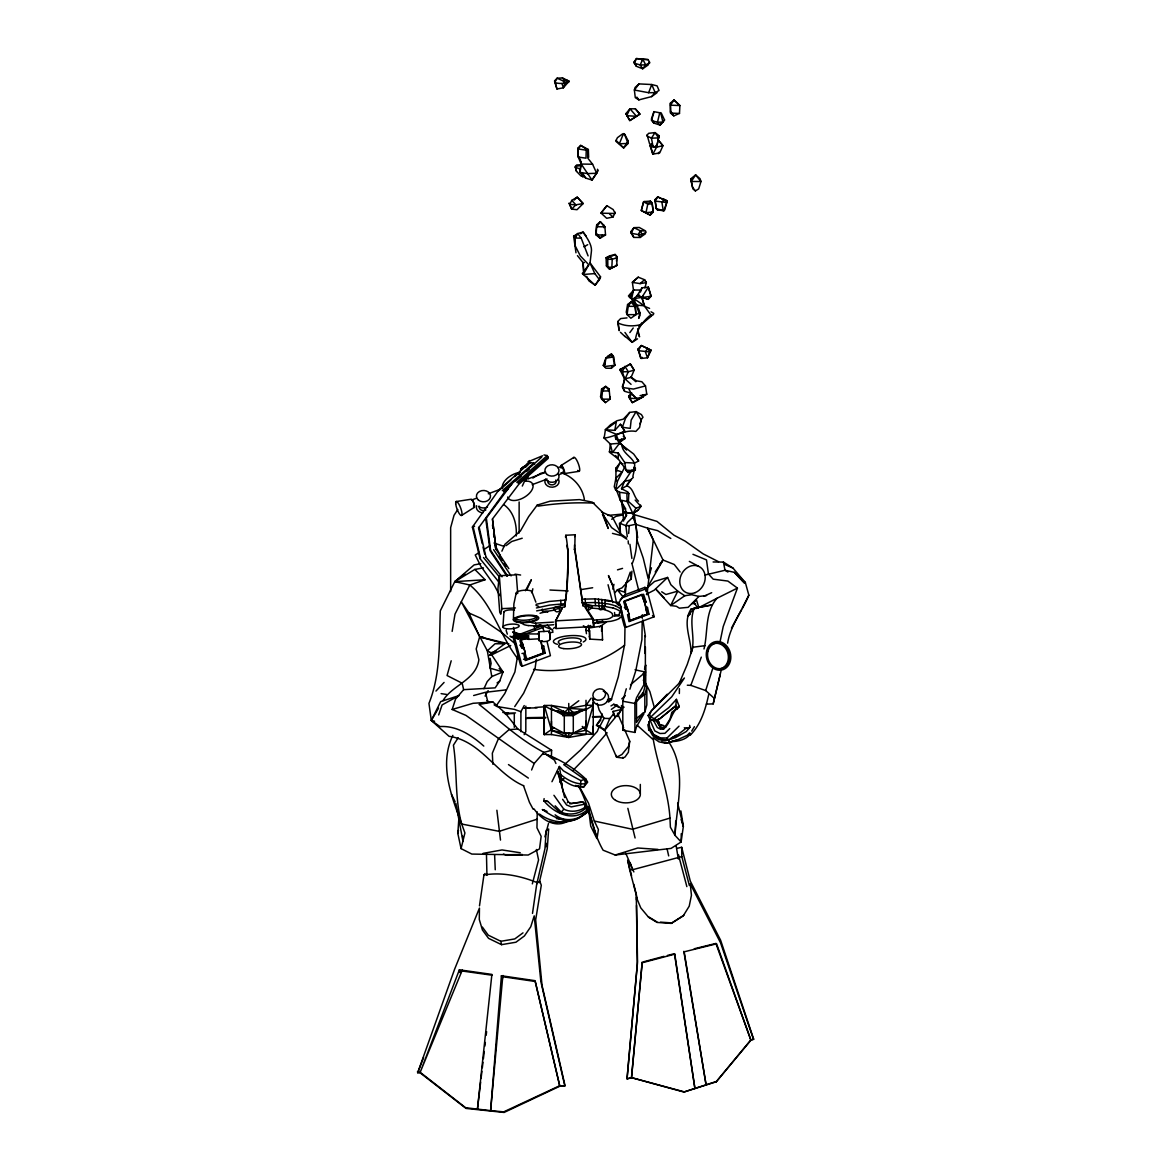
<?xml version="1.0" encoding="UTF-8"?>
<svg xmlns="http://www.w3.org/2000/svg" width="1171" height="1171" viewBox="0 0 1171 1171"><rect width="100%" height="100%" fill="white"/><g stroke="black" fill="none" stroke-linecap="round" stroke-linejoin="round"><path stroke-width="1.5" d="M588.94 630.92L589.145 627.978L601.923 626.031L602.553 639.864L589.774 639.117L589.262 636.497M627.583 581.036L625.753 583.612L631.242 578.986L631.228 575.195M514.289 727.337L514.303 713.637L502.754 712.422M520.89 731.67L520.919 711.675L524.213 705.557M525.852 706.142L525.808 731.612L524.169 734.656M538.47 634.126L538.645 631.74L549.36 631.154L549.872 634.36M549.916 637.244C553.093 642.44 536.947 643.04 538.719 638.649M644.884 653.418L644.914 635.853M645.353 675.887L645.397 646.89M551.453 734.554L551.453 708.762L564.29 715.671L573.292 715.642L586.042 708.631L586.056 734.422L568.784 737.437L551.453 734.554L544.266 734.568L544.237 727.923M631.242 575.869L631.257 572.692M580.86 780.618L580.392 786.327C573.351 787.41 567.086 782.667 561.407 779.096L559.387 766.463L563.383 770.84L571.711 775.656L580.86 780.618L585.837 779.037L587.549 782.082L583.89 786.853L579.572 786.839L575.605 785.39M642.191 621.86L641.913 639.615L635.751 670.851L629.881 689.221M642.25 618.303L642.308 614.76M625.007 625.87L624.699 644.138L618.332 676.721L611.262 699.892L608.496 702.088M644.094 672.374L643.874 684.83L636.482 697.799L634.887 703.449L634.916 732.446L622.826 730.25L622.796 701.239L626.295 688.782M674.759 953.955L694.915 1088.532L674.467 953.677L667.426 955.448M681.259 833.664L681.112 841.964L671.071 848.404L615.199 855.02L603.109 850.205C591.355 830.049 589.964 805.736 578.108 785.551M656.916 921.899L647.914 916.454L640.757 907.862L636.321 897.176L637.331 964.392L627.041 1078.813L631.506 1077.686L683.908 1092.031L706.098 1084.975L683.835 951.35M684.157 951.628L706.098 1084.975L716.213 1081.814L750.918 1040.214L715.891 943.431L694.301 948.759M583.056 815.06L587.608 811.942L586.876 806.951L587.608 811.942C578.723 819.949 565.095 822.92 555.113 814.826M679.341 693.51L679.429 688.709M546.14 846.735L546.213 843.296M574.537 544.91L574.434 549.887L574.61 548.936L582.997 605.788L592.131 607.749L591.97 605.656L582.851 603.694M565.461 537.094L565.827 535.264L575.093 534.766L574.785 548.057L582.997 605.788M609.257 451.743L618.317 453.031L618.186 458.886L628.066 472.499L633.028 470.654L635.516 468.18M486.946 875.381L486.448 853.469M581.314 161.364L579.835 172.093L585.69 178.08L591.999 180.056L596.683 173.264L592.585 164.233L587.813 158.144L587.769 150.137L580.699 145.394L578.489 149.039L586.247 150.181L586.012 158.187L578.225 157.06L578.24 147.722L580.699 145.394L588.354 149.493L588.662 157.338M537.255 811.884L536.962 827.824L541.148 836.328L539.538 848.873L528.194 855.035L471.811 854.069L461.067 848.609L457.832 833.474L458.988 816.524M551.365 757.417L551.629 750.289L517.816 728.977L505.272 713.095L492.932 702.015L473.099 703.288L452.167 709.465L455.563 699.058L463.643 689.66L495.172 687.86L499.768 680.98L502.988 671.905L490.312 652.759M549.916 637.946L549.858 638.854M578.24 147.722L577.932 155.626L580.465 159.929M616.517 261.206L616.707 256.39L615.082 254.458L609.681 255.849L606.095 257.766L606.388 265.832L609.52 269.11L616.912 265.393L616.707 256.39M549.184 632.589L549.36 631.154M676.618 848.448L681.683 847.277L681.815 856.601L689.368 885.51M628.183 140.915L628.066 143.462L623.66 147.97L616.078 140.403L617.439 137.666L622.416 134.021L624.626 134.123L628.183 140.915L623.66 147.97L615.858 141.252L616.078 140.403M593.097 619.986L585.09 607.398M675.711 821.047L675.008 835.347L681.112 841.964L683.352 826.36L680.907 810.947M679.487 113.441L679.883 105.551L674.028 99.974L670.383 103.136L670.559 113.089L673.837 115.856L679.487 113.441L670.559 113.089L670.383 103.136M632.867 476.436L634.726 467.902L635.385 469.908L630.803 471.854L624.509 481.354L621.523 488.761L627.832 491.966L628.856 493.577L628.417 501.451L635.941 508.243L640.947 506.399L640.552 505.067M642.147 962.416L631.506 1077.686L642.25 962.152M588.325 806.512L590.711 826.067L596.873 838.597M628.856 493.577L619.62 492.303L615.639 489.946L614.248 486.741L615.917 478.266L615.946 468.078L619.883 463.13L623.045 463.789M634.931 304.153L635.999 314.677L630.876 318.219L627.1 314.618L626.251 312.189L627.583 304.533L631.067 301.928L634.931 304.153L635.999 314.677L627.1 314.618L628.212 306.334L631.067 301.928L634.784 306.378L628.212 306.334L627.583 304.533M502.945 626.909L503.954 611.921M646.978 594.751L653.286 540.153L647.709 528.194L635.663 524.286M628.666 533.493L629.281 525.647L635.853 524.213C637.507 537.108 637.302 551.19 632.369 563.28M417.374 1071.933L420.169 1072.314L465.663 1107.737L490.62 1110.635L502.535 978.897L501.7 976.585L535.249 981.474L559.694 1085.737L535.03 980.669L501.408 975.75L490.62 1110.635L503.706 1111.865L559.694 1085.737L565.066 1085.766L560.06 1086.088L504.086 1112.45L466.029 1108.425L420.506 1073.119L417.71 1072.738L454.626 969.164L479.451 908.081L479.29 919.498L482.437 930.008L488.541 938.337L501.525 944.66L515.928 942.231L524.388 935.966L530.741 926.803L534.21 915.854L540.856 981.591L564.7 1085.444M627.041 1078.813L637.522 961.742L636.541 905.417M631.242 578.986L631.945 571.17M595.922 232.546L596.727 224.759L600.313 221.685L604.895 226.837L605.524 234.99L600.123 238.24L596.098 234.947L595.922 232.546L600.123 238.24L602.128 235.298M675.769 705.806L676.443 699.336L668.714 707.694L654.311 718.628L650.695 717.15L649.539 714.412L651.603 710.651L684.42 677.994L671.744 696.789L650.695 717.15L649.934 719.448L654.56 721.073L659.859 718.716L676.238 705.44L675.506 707.547L675.769 705.806L659.536 718.95L655.336 720.355M704.005 648.954C708.177 632.164 704.591 612.228 717.003 598.264L737.423 588.105L727.879 581.065L713.198 579.177L708.426 573.951L706.494 559.914L692.954 554.307M675.638 706.347L675.433 708.192L676.516 709.216M549.331 632.867L553.049 632.179M589.174 630.73L585.661 630.422M480.637 1082.136L477.431 1109.186L491.893 974.404L459.369 969.822L420.169 1072.314L462.325 970.012M481.061 1078.52L481.91 1071.319M482.335 1067.703L482.979 1062.302M483.403 1058.686L484.267 1051.485M484.896 1046.069L485.336 1042.468M486.185 1035.252L486.609 1031.636M544.12 798.622L543.856 800.73C553.985 813.23 572.897 822.32 586.803 810.23M706.376 704.108L713.183 703.888L720.326 674.13M609.096 388.86L610.076 399.121L605.466 402.619L601.674 399.194L600.562 396.706L601.587 388.962L605.656 386.357L609.096 388.86L609.315 390.924L602.494 390.997L601.587 388.962M647.124 135.016L646.992 135.953L651.457 138.149L658.541 137.915L659.083 135.69L655.043 132.586L648.69 133.304L647.124 135.016L649.539 143.623L654.867 147.37L656.946 145.511L658.541 137.915L655.043 132.586L651.457 138.149L652.847 145.643L654.867 147.37L657.268 144.223L659.083 135.69M753.626 1039.058L750.918 1040.214L753.626 1039.058L720.604 940.196L690.29 881.119L681.683 847.277M555.156 805.794L561.451 812.323C569.15 815.499 578.84 814.182 585.193 808.722L585.354 804.053L582.411 801.754L569.809 803.848M624.67 729.709L629.705 741.228L628.373 752.265L625.08 756.949L622.899 758.061L616.59 757.227L604.368 729.284M479.481 905.871L483.93 875.015L485.072 873.464M536.391 659.244L535.118 668.129L523.642 693.232L514.728 706.581M532.498 913.395L536.947 882.539L539.831 881.221L541.295 885.261L535.674 919.879L542.041 985.426L565.066 1085.766M566.91 545.305L567.789 550.253L567.979 549.287L567.862 565.666L566.442 594.004L564.642 604.675L553.634 607.72L553.795 609.798L564.803 606.768C567.672 583.173 570.292 558.757 565.827 535.264M635.414 303.831L637.888 306.436L632.574 301.035L631.711 298.532L633.467 290.027L632.34 282.182L638.239 277.176L644.548 279.723L646.348 282.621L644.914 287.92M503.076 975.516L502.535 978.897L501.408 975.75M452.152 631.389L455.007 614.131L469.82 585.002L485.101 579.733L474.826 569.428L454.802 581.636L440.296 610.838C439.154 641.796 440.794 674.013 428.952 703.376L431.294 720.458L449.093 736.339C480.842 740.672 495.582 773.621 523.73 785.8M518.153 652.467L514.903 671.949L504.803 693.525L496.563 705.279M586.7 276.4L588.852 280.806L595.146 285.197L599.435 279.635L594.824 273.59L590.038 262.933L591.296 252.38C592.658 245.237 586.803 237.728 583.099 232.107L577.713 233.541L573.644 236.235L575.986 252.804M623.455 431.689L616.795 434.47L615.478 437.339L619.591 443.267L612.418 452.548L610.354 444.029L604.148 438.086L605.422 429.742L614.79 430.357L620.425 424.253L622.372 427.283L630.247 428.381L631.14 420.155L636.102 411.607L641.445 414.607L642.981 417.242L641.049 419.862L639.556 427.474L635.868 431.411C624.597 429.318 614.79 437.003 604.148 438.086L603.694 437.456M700.507 607.266L712.144 604.909L694.418 607.895C688.036 622.723 696.394 638.576 691.08 653.272C691.271 638.576 682.108 622.635 691.095 609.022L698.838 607.603L696.408 599.684L694.022 602.611L696.906 606.798L698.838 607.603L695.998 608.539M614.79 430.357L616.297 421.941L605.422 429.742L616.795 434.47M536.772 884.017L544.939 848.755L546.257 830.195L548.672 828.995L547.267 848.712L539.187 882.817M562.065 608.627L555.464 621.186L556.02 628.534L593.712 626.514L593.331 618.859L585.251 606.68M499.329 575.737L497.938 588.589L499.739 612.184L500.749 614.219L501.847 608.671L499.329 575.737L516.294 574.829L517.714 593.39M532.117 592.336L532.834 588.764M556.02 628.534L555.64 620.864L562.212 607.91M574.727 536.596L575.093 534.766M532.337 883.856L538.572 859.895L536.377 849.502M720.004 642.03L723.21 626.558L737.423 588.105M624.553 467.463L617.395 481.427L615.639 489.946L624.509 481.354L630.803 479.847L633.306 477.373M457.832 833.474L458.505 830.268M516.177 593.111L513.893 603.87L513.396 619.927M721.57 668.612L713.183 703.888M612.857 589.159L613.97 584.344M624.641 378.921L631.081 377.369L634.155 370.153L630.335 363.961L619.825 369.626L622.343 371.719L624.641 378.921L622.606 387.513L624.626 391.304L630.949 393.119L636.263 398.389L641.649 397.452L646.787 394.232L645.484 385.903L641.84 381.731L636.468 380.838L630.598 376.989L635.853 381.746M708.66 694.754C705.44 709.319 700.99 724.468 690.129 735.286M638.429 308.075L640.025 312.994L638.722 318.38L639.937 315.394L633.818 298.546L638.971 294.302M627.29 536.728L625.885 525.677L627.466 522.412L632.896 517.187L633.994 512.635L638.356 509.956L640.947 506.399L635.165 500.061M518.87 474.314L521.944 467.8L530.375 462.618L533.756 463.13L534.635 464.404M568.989 81.297L563.324 87.825L556.972 88.981L554.571 80.872L557.103 78.223L562.475 77.93L568.784 81.033L563.412 81.048L557.103 78.223L554.922 82.19C557.44 85.059 578.489 82.526 563.602 79.394L562.475 77.93M727.615 643.157C730.397 625.373 742.194 611.394 748.84 595.19L745.385 582.66L732.987 568.081L723.429 562.08L713.11 561.978M651.076 311.793L653.755 313.374L653.286 314.736L649.393 315.994C642.484 322.01 636.819 329.666 635.575 338.961L632.091 342.327L625.109 336.297M461.067 848.609L464.916 832.976C454.07 802.076 437.427 767.722 452.84 735.373M544.881 836.87L548.526 823.403M622.826 730.25L623.616 727.425M644.518 669.183L645.719 664.923L645.733 684.859M638.663 697.287L642.894 694.081L644.884 687.011L644.123 674.847L644.138 681.668M636.395 718.409L644.84 712.012L644.826 694.447L646.816 687.362L643.318 680.117M634.916 732.446L636.512 726.81L643.904 713.842M644.84 712.012L646.831 704.927L646.816 687.362M483.945 688.709L487.209 681.595L491.776 676.56L487.341 650.827L461.315 601.821L468.956 613.004L479.656 636.863L476.187 648.954L478.895 659.741C476.012 680.322 452.269 684.976 443.033 700.58M640.098 423.917L641.386 419.657M651.442 567.833L648.192 578.679L643.245 558.143L636.834 539.626M538.704 633.965L519.382 633.906L512.591 631.959M528.399 639.395L539.041 638.824L538.792 633.687M645.484 385.903L633.438 389.065L622.606 387.513L624.553 378.819L619.825 369.626L624.567 367.709M713.9 698.018L705.689 690.553L712.554 668.978M559.387 766.463L551.951 781.716M701.297 657.136L690.817 685.357L687.304 685.211M451.201 660.795L447.073 675.535L462.164 683.22L463.643 689.66M438.686 714.954L442.096 704.927L459.061 695.545L440.677 701.605L431.294 720.458L439.945 726.562C456.836 725.478 471.679 735.329 483.799 746.088M614.014 363.464L614.921 365.264L604.558 366.523L605.919 358.136L611.423 353.979L613.648 356.95L614.921 365.264L611.247 368.309L605.875 368.192L603.255 365.411L605.846 358.077L611.423 353.979L613.106 355.823L613.824 361.941M640.464 292.047L641.986 287.788L648.339 287.144L651.105 296.292L648.192 299.337L637.287 295.458L641.986 287.788M569.018 81.428L565.593 83.039M630.291 572.048L626.178 583.407L624.421 592.058L617.38 589.833L615.038 592.614M648.646 92.714L651.735 84.532L657.092 85.878L659.053 90.504L655.204 92.641L651.603 96.608L638.868 99.886L635.282 97.661L634.375 90.021L635.063 87.518L639.059 83.902L651.735 84.532L655.204 92.641L648.646 92.714L634.375 90.021L639.059 83.902M417.71 1072.738L423.565 1057.545M597.503 169.239L597.473 171.595L591.999 180.056L581.197 164.042L578.225 157.06M716.213 1081.814L750.977 1039.746M531.605 769.976L534.181 763.507L543.944 752.382L551.629 750.289M599.435 279.635L600.562 276.839L590.038 262.933M599.157 726.752L597.269 731.451L580.45 750.084L565.154 763.99M589.774 639.117L589.672 630.598M601.777 625.856L601.557 631.286M539.143 640.771L538.733 631.842M588.076 255.893L581.211 238.152L577.713 233.541L575.224 238.035L575.268 245.969L580.318 255.922L588.793 264.763L582.28 273.516L595.146 285.197L600.562 276.839M679.209 683.308L687.245 664.455L692.983 647.226L705.074 645.675M679.034 726.152L666.972 738.037L660.371 737.891L653.272 734.246L649.115 727.352L648.866 722.844L650.051 720.077L653.14 719.77L657.341 727.542L660.517 729.255L663.752 728.786C671.173 722.727 671.056 711.822 679.282 706.435L676.443 699.336M610.984 705.923L613.692 704.283L617.117 705.235L621.918 709.333L613.136 711.412L613.472 714.076L609.813 718.54L604.69 730.353L596.463 725.303L602.231 716.33L601.894 713.666M501.905 551.175L504.979 544.222L520.378 531.034L528.663 516.601L537.24 505.082L550.063 501.188L579.455 499.607L592.277 502.139L602.553 512.254L608.247 528.472L602.45 514.259M631.725 393.193L629.5 398.155L632.325 402.619L643.099 396.823L632.325 402.619L628.651 396.266L631.52 392.724M526.628 590.155L531.356 579.704L525.398 590.74M649.481 61.961L648.09 65.02L642.674 68.782L636.365 66.279L634.345 63.205L634.096 61.946L636.453 58.55L648.163 59.619L649.788 62.824L645.675 64.888L642.674 68.782L640.186 64.961L634.345 63.205L636.453 58.55L640.039 59.018M525.633 466.819L527.14 463.511M522.295 486.053L526.072 477.885M527.901 463.76L529.394 460.569M525.457 480.93L526.95 477.753M622.87 596.654L617.38 589.833L621.977 587.871L626.178 583.407L625.182 595.234L622.87 596.654L617.541 604.66M619.883 463.13L616.414 470.156L622.05 471.986L615.917 478.266M624.333 519.602L626.573 515.108L623.045 511.361L622.006 501.583L623.587 521.095M571.755 200.402L569.735 204.413L571.653 209.082L577.025 209.711L583.158 203.564L577.171 197.152L571.755 200.402L575.912 204.837L583.158 203.564L577.171 197.152L574.214 200.065M742.238 608.144L748.84 595.19M731.465 628.139L741.419 609.769M621.918 709.333L604.69 730.353L599.889 726.269L604.031 718.335L599.128 709.933L597.283 703.42M652.276 144.253L650.856 146.917L652.847 154.177L659.756 152.859L662.962 145.687L658.38 140.271L662.962 145.687L656.58 147.18L650.856 146.917L649.949 145.482L651.969 143.784M656.58 147.18L652.847 154.177L649.949 145.482M617.556 716.491L621.728 708.718L621.45 705.498M621.713 439.081L620.147 441.979L625.138 438.437L622.694 432.494M643.86 675.082L645.484 672.081L635.019 669.797M635.941 508.243L632.94 513.645L626.617 512.517L620.264 500.032L619.62 492.303M485.087 696.086L488.161 690.597M649.92 296.278L648.192 299.337L637.287 295.458M646.992 588.266L663.02 560.031L647.709 528.194L657.56 530.609L670.822 538.455M648.383 917.156L657.107 922.441L671.217 923.392L683.893 915.195M611.247 368.309L612.623 365.894M641.649 397.452L643.245 394.686M658.219 153.738L659.141 152.186M438.525 708.221L431.294 720.458L434.587 721.219M631.711 298.532L629.661 297.493L632.677 292.399M648.866 722.844L650.256 719.506M652.364 211.527L650.168 215.098L641.298 210.502L643.552 201.836L647.783 204.12L652.247 203.783L653.257 212.039L650.168 215.098L641.298 210.502L643.699 201.617L650.344 201.119L652.027 202.744L653.257 212.039L645.997 212.624L647.783 204.12L650.344 201.119L652.247 203.783M663.752 728.786L670.017 719.082L671.832 712.363L679.282 706.435L676.779 709.48L676.618 706.318M691.68 731.085L694.432 726.635M606.856 205.686L601.074 213.181L615.258 213.488L613.15 209.521L606.856 205.686L600.972 212.976L606.695 218.304L613.062 216.986L615.229 212.258M458.168 737.774L453.426 745.166C457.48 771.308 454.524 798.139 461.681 824.033L499.197 831.337L537.387 819.115M457.802 509.473L454.011 515.313L450.645 527.667L450.645 591.575M621.523 488.761L626.924 485.745L630.803 479.847M655.189 571.975L663.02 560.031L674.247 564.481L680.117 571.96M588.793 264.763L583.304 274.482L594.824 273.59M642.908 713.11L636.512 722.522L636.482 702.044L642.894 692.632L642.894 694.081M649.934 719.448L648.119 715.51L651.281 710.87L667.192 694.242M621.362 613.75L621.596 610.53A43.81 12.559 -4.4 0 0 619.913 608.496A44.396 12.705 -4.3 0 0 615.785 606.139M621.084 610.106L621.318 606.885A43.825 12.559 -4.4 0 0 619.664 604.851A44.396 12.72 -4.4 0 0 615.492 602.494A43.298 12.354 -4.3 0 0 607.603 600.269L595.029 598.879L581.636 599.171M480.008 558.582L472.381 527.096L497.558 491.747L510.761 480.11M641.049 419.862L636.102 411.607L629.749 412.397L625.519 418.325L622.372 427.283L625.051 431.777L620.425 424.253M553.985 727.762L544.266 734.568L544.266 705.469C556.313 714.032 572.429 714.251 586.056 709.582L586.042 705.308L591.165 698.165M486.024 557.235L479.129 527.14L504.262 492.552L508.229 489.068M629.822 332.608L633.233 327.982M506.867 576.234L490.093 550.648L485.731 518.812L512.181 483.403L541.69 457.129M690.788 733.456C686.455 739.648 678.302 741.477 671.129 741.624M664.543 119.954L660.063 125.092L653.74 123.028L651.369 119.179L653.886 111.64L661.264 113.075L664.543 119.954L660.063 125.092L657.473 122.238L651.471 120.525L654.106 111.743M629.661 297.493L628.461 295.926L633.687 290.086M508.858 568.667L496.109 549.345L492.449 518.987L518.782 484.34L548.189 458.373L547.238 455.563L544.003 454.934M584.885 807.361C579.03 811.679 570.379 812.513 563.837 809.19L560.543 813.055L547.808 801.432L543.856 800.73L547.808 801.432M646.246 232.078L642.162 234.551L638.385 234.61L631.257 233.263L630.818 231.668L633.906 227.642L639.278 227.481L645.587 230.965L640.215 230.746L633.906 227.642L631.257 233.263L633.789 237.406L640.127 237.464L645.543 233.673M638.678 326.958L642.015 322.669M627.056 484.677L631.418 479.071M659.727 564.217L663.02 560.031M605.422 429.742L610.574 424.722L616.956 420.755L623.323 419.159L629.749 412.397M683.908 1092.031L716.345 1081.477M600.884 719.916L596.463 725.303L599.889 726.269M694.418 607.895L687.567 616.224L690.392 614.058M625.914 113.646L629.954 108.786L635.326 108.83L639.922 114.085L629.808 120.584L625.914 113.646L629.808 120.584L639.922 114.085L635.326 108.83M689.66 725.332L689.895 727.308L686.279 731.553L675.404 737.642L665.406 740.848L658.629 739.545L652.789 735.754L648.793 728.904L648.251 724.278L648.719 730.411M607.105 732.753L588.676 754.285L572.941 770.474M588.486 625.314L586.188 627.905L590.623 625.519M626.573 515.108L619.722 524.023L620.674 535.249M588.354 149.493L586.247 150.181M642.147 357.389L640.537 357.916L638.049 348.929L641.298 345.518L651.135 350.202L647.49 357.799L641.137 358.458L638.049 348.929M435.963 691.066L444.072 682.43M583.334 814.182C571.594 825.511 551.98 823.418 539.524 814.094M618.947 329.856L617.746 321.557L620.645 318.585L626.997 317.883M706.552 595.571L698.911 596.434L688.153 607.325L679.385 608.173L676.384 606.271L670.661 605.539L655.599 588.969M655.013 199.612L657.707 196.889L667.309 200.827L663.884 210.78L657.546 209.931L656.272 208.672L655.013 199.612L656.097 207.882L657.546 209.931M689.719 732.856L687.26 735.286L676.692 740.16L666.841 743.043M599.537 609.359L602.114 608.305L605.173 608.818L600.533 609.842L599.537 609.359L599.318 606.637M619.737 615.346L616.678 614.819L614.087 615.887L619.078 615.99L619.532 612.609M669.768 728.596L664.923 733.309L660.005 733.5L654.779 730.909L650.051 720.077M698.911 596.434L691.637 594.707L684.786 595.746L677.746 591.165L670.881 584.739L667.602 577.435L654.296 590.14L646.392 594.224M583.304 176.514L580.948 175.913L576.513 171.39L575.342 167.204L576.586 164.965L581.343 164.818M620.22 599.728L625.182 595.234M621.801 698.838L625.314 695.706M514.713 476.626L519.997 471.972M525.267 467.302L527.916 464.975M516.835 482.452L547.238 455.563M518.138 483.33L548.101 456.866M497.88 490.839L528.838 463.555L520.539 469.103L530.375 462.618M502.315 490.649L533.756 463.13M503.618 491.527L511.712 484.443M515.752 480.915L521.154 476.202M526.555 471.474L529.248 469.117M646.699 588.34L654.516 581.489L667.602 577.435M640.083 283.602L644.548 279.723L646.348 282.621L640.083 283.602L632.428 282.416L638.239 277.176M532.82 478.075L540.695 473.347L545.671 472.089M642.791 674.379L645.484 672.081L630.481 684.815M690.7 178.885L695.589 174.933L700.009 178.665L700.975 181.505L698.677 188.912L695.398 190.902L692.91 188.897L690.7 178.885L692.559 187.36L695.398 190.902M567.32 802.721L568.272 801.989L571.287 803.496L582.865 802.12M648.119 715.51L649.539 714.412M603.255 365.411L605.29 363.859M464.828 573.951L454.802 581.636L469.82 585.002C492.903 604.265 499.651 635.59 517.845 658.805M636.38 700.829L644.826 694.447M578.811 700.741L568.784 708.323L564.276 712.612L564.276 714.076L573.278 714.047L579.66 710.534M489.624 655.175L504.789 643.816L479.656 636.863L483.242 637.126M584.197 175.928L582.792 176.982L581.606 173.586M559.65 782.096L563.998 778.861M522.998 932.863L514.801 938.922L500.851 941.294L488.278 935.175L482.379 927.095M505.989 545.701L511.742 541.485L522.222 538.221M599.552 627.027L606.578 621.947M611.35 709.406L617.117 705.235M651.603 96.608L657.019 92.714M497.06 682.927L499.768 680.98M684.786 595.746L670.661 605.539L677.746 591.165L665.904 594.502L661.703 591.809M611.686 519.251L615.873 516.367L622.987 514.874M489.478 655.453L496.006 650.988L491.088 652.73L487.341 650.827L495.07 643.743L504.789 643.816M638.356 509.956L632.94 513.645L627.1 501.481L626.895 493.606M592.131 607.749L588.676 610.091L588.515 607.998M560.324 612.389L559.606 611.848L560.543 611.218M648.793 721.922L649.832 727.85L654.018 735.212L661.586 739.384L668.802 739.97L676.15 735.081M580.596 233.746L583.099 232.107L586.334 236.337M627.451 365.835L630.335 363.961L634.155 370.153L628.315 371.778L622.343 371.719L624.933 366.303L628.315 371.778L625.065 378.95L631.052 384.337M624.626 645.25C598.923 664.616 565.549 674.189 533.552 669.344M637.507 338.843L632.091 342.327L624.948 332.462M484.633 549.067L490.005 545.613M461.579 515.445L474.24 507.394M561.172 465.443L573.849 457.393M479.261 552.463L475.236 555.01L480.681 565.944L494.191 585.061L499.827 595.629M632.12 469.966L628.066 472.499L625.856 470.127L624.758 462.545L618.317 453.031M535.791 625.973L538.865 625.007L541.441 625.709L536.45 626.514L535.586 623.235M671.217 923.392L683.205 915.942L689.221 906.178L691.432 895.259L690.246 883.768L720.56 942.831L753.568 1039.526M596.976 622.665L600.094 621.713L602.597 622.445L597.576 623.221L596.756 619.927M619.254 618.449L621.874 616.268L621.83 613.458A43.825 12.559 -4.4 0 0 620.162 611.423A44.396 12.72 -4.4 0 0 613.194 608.071M551.453 726.401L564.29 733.309L573.292 733.266L586.056 726.269M583.89 246.876L587.71 244.68M593.58 623.923L596.537 622.328M611.921 256.127L615.082 254.458L617.307 257.503L612.228 259.318L607.749 259.289L606.095 257.766L610.457 256.537M563.09 778.832L560.514 780.179L560.031 774.002C566.691 779.871 576.352 785.009 585.559 783.692L587.549 782.082L584.534 779.945M615.58 455.563L618.186 458.886L609.491 452.24L610.325 444.029L619.591 443.267L633.657 453.982L638.634 460.979L634.638 463.072L624.758 462.545M700.346 606.812L717.003 598.264M491.63 654.896L510.732 645.499M671.173 737.993L677.599 734.846L686.001 728.362L689.895 727.308M606.798 701.531L611.701 699.189M582.016 816.011C569.047 826.038 554.073 817.607 542.524 809.585L545.496 810.683M704.034 596.185L711.675 592.702M631.564 875.63L627.641 860.187L629.661 869.672L632.12 869.848L681.815 856.601M542.524 611.818L545.993 610.999L547.984 611.862L542.788 612.418L542.305 609.081M483.93 875.015C501.29 871.912 520.627 875.879 536.947 882.539M620.762 708.587L624.114 707.152M615.199 855.02L637.785 848.009L658 849.414M527.975 461.828L542.539 455.782M491.776 676.56L502.988 671.905L499.139 668.539M474.562 526.306L472.381 527.096M471.723 500.002L476.685 498.143M488.292 493.796L499.885 489.434M528.048 478.88L544.617 472.66M557.864 467.683L561.187 466.453M532.22 484.648L547.135 479.056M558.728 474.709L563.705 472.835M519.587 634.345L541.178 626.251L542.876 627.51L543.973 631.637M625.007 594.795L644.928 587.33L646.626 588.589L654.179 616.766L625.958 627.349L624.26 626.09L621.377 615.317M524.608 634.36L542.876 627.51M621.728 597.927L646.626 588.589M524.33 638.561L520.905 639.834L524.754 650.666L526.233 659.727L543.329 653.316L541.163 641.664M645.119 614.834L629.72 620.615L647.095 614.394L646.304 607.91L641.767 594.502L624.67 600.913L629.208 614.336M524.886 638.81L519.909 640.669L522.383 648.412L523.788 647.87L520.627 639.629M519.763 645.221L523.086 643.977M542.305 640.932L540.885 641.459L543.329 653.316M624.392 607.368L626.134 609.491L627.554 608.949L624.392 600.708M647.095 614.394L644.65 602.538L646.07 602.011L643.596 594.283L623.675 601.748L626.134 609.491M521.988 653.506L525.179 653.052L523.788 647.87M542.275 646.641L543.695 646.099L545.159 653.096L525.237 660.561L523.759 653.579M646.041 607.72L647.446 607.178L648.924 614.175L629.003 621.64L627.524 614.658L628.944 614.131L629.998 620.82M523.539 659.317L526.862 658.058M525.179 653.052L525.969 659.522L543.066 653.111M522.193 666.27L514.64 638.093L512.942 636.834L520.495 665.011L522.193 666.27L550.414 655.687L547.15 641.957M567.511 821.354C554.849 828.453 541.265 819.378 534.005 808.883M633.935 314.999L640.025 312.994M705.118 575.02L724.995 570.262L734.261 572.326L745.385 582.66L742.473 580.889M540.021 613.267L544.588 611.921M676.706 739.984L666.167 743.278L659.039 741.872L653.096 737.818M636.965 725.039L653.33 739.765C657.868 766.083 668.275 791.098 669.958 818.09L632.53 829.288L594.312 821.032L588.545 803.233L579.396 786.649M576.498 235.4L573.644 236.235L575.224 238.035L581.211 238.152M617.498 569.853L622.562 568.374M536.142 604.309L549.404 601.44L565.915 600.02M536.42 607.954L549.682 605.085L564.451 603.753M536.64 610.881L556.108 607.266M473.626 695.53L485.453 692.295L487.809 701.927M643.918 961.713L663.986 956.341M642.22 962.738L674.452 954.248M627.334 1078.828L631.769 1077.686L684.098 1091.811M683.82 951.906L715.876 943.987M564.407 821.442L554.278 822.73L549.316 821.281M640.069 395.637L646.787 394.232M609.813 718.54L604.031 718.335M547.077 611.335L555.069 610.018M480.754 563.646L474.123 564.905L454.802 581.636L485.101 579.733M483.023 853.396L502.022 849.941L520.246 852.751M664.557 727.498L661.996 727.952L659.697 726.474L655.584 719.272M474.826 569.428L483.447 567.876M607.5 699.716L611.028 699.087L607.676 699.673M580.494 165.535L575.224 166.458L576.513 171.39M492.932 702.015L479.115 704.43C500.207 721.175 519.748 739.765 543.944 752.382M593.229 698.619L593.258 705.279L586.042 705.308L568.784 708.323L551.439 705.44L544.266 705.469L551.468 730.265L568.784 737.437L573.292 733.134L586.071 730.133L593.273 734.393L593.214 702.571M580.479 589.701L592.672 587.74M606.095 358.15L613.648 356.95M564.378 473.582L579.323 471.284M456.105 501.569L471.035 499.256A4.377 1.098 69.5 0 1 473.831 503.384A4.377 1.098 69.5 0 1 473.831 507.38M504.481 713.183L507.863 712.671M505.374 714.398L515.503 712.89M577.435 255.629L583.026 262.597L583.846 270.662M486.36 692.207L505.857 689.895M623.045 511.361L628.52 513.235L632.633 512.781M607.866 515.416L623.25 514.01M542.656 754.344L545.554 754.095C560.528 759.525 574.405 768.352 585.837 779.037M553.415 622.123L534.693 623.177A12.164 3.484 -4.4 0 1 532.044 622.738L529.102 621.259M553.766 624.714L537.548 625.987L528.341 625.548M517.816 728.977L508.99 729.694L498.319 738.93L492.332 753.202L492.83 764.239M524.374 708.338L529.731 707.913M535.088 707.474L545.73 706.699M557.367 607.134L559.914 606.959M592.585 164.233L581.197 164.042L580.011 172.357L587.476 173.601L596.683 173.264L598.03 170.19M581.914 602.816L595.307 602.523L607.969 603.885A43.283 12.457 -4.5 0 1 615.873 606.124M501.847 608.671L515.43 607.939M559.533 611.643L556.386 611.818L553.795 609.798M555.64 620.864L593.331 618.859M584.417 262.538L583.026 262.597L583.407 270.794M586.891 605.509L602.245 605.934L613.238 608.071M525.794 718.438L545.671 717.94M593.653 716.681L602.304 716.418M592.38 716.915L601.367 716.681M527.653 717.647L545.715 717.369M592.848 620.176L606.505 619.269A12.296 3.542 -4.3 0 0 610.135 618.229L612.872 616.488L612.257 613.619A35.481 10.144 -4.3 0 0 604.002 609.667M593.287 622.826L610.515 621.347A21.459 6.206 -4.3 0 0 617.029 619.561A21.093 6.089 -4.3 0 0 619.283 618.449M524.345 708.104L537.094 707.855M507.438 854.757L522.281 854.479M522.295 855.02L506.78 855.298L503.413 854.069M536.904 718.086L544.208 717.955M629.281 525.647L625.885 525.677L619.459 523.159L619.927 531.268M551.453 726.942L551.468 730.265L564.29 733.163L593.273 734.393L593.229 726.079M691.095 609.022L694.579 609.022M633.467 290.027L640.566 290.042M605.524 234.99L596.098 234.947L596.727 224.759M528.809 635.633L520.29 635.399L513.879 633.657M528.882 636.936L520.246 636.702L513.703 634.945M663.43 725.42L659.346 724.747L666.197 726.723M528.809 638.21L519.865 637.946L513 636.087M528.633 639.117L519.236 638.81L511.961 636.775M543.695 646.099L541.91 646.026L543.461 651.837L545.159 653.096M549.96 590.023L568.14 590.931M608.232 355.574L613.106 355.823M592.394 608.144L599.801 608.803M648.163 59.619L641.825 59.253L642.557 60.555M692.032 603.548L695.472 603.768M660.561 922.148L671.51 922.894M638.546 398.769L629.5 398.155L628.651 396.266M625.856 470.127L633.028 470.654C640.01 459.661 623.206 455.841 622.035 445.99L626.661 449.942L618.786 441.291L616.546 435.597M594.341 503.135C575.62 502.257 556.635 503.296 538.104 506.15L537.24 505.082M636.029 305.075L644.24 305.763L651.588 315.936L641.327 324.426C633.774 326.65 625.373 326.314 618.171 323.064L617.746 321.557M605.656 600.811L610.677 601.367M556.43 818.573L564.232 819.627M492.186 975.238L459.661 970.657L460.496 972.969L459.369 969.822M644.284 201.588L647.387 202.056M580.392 786.327L583.89 786.853L585.559 783.692L584.475 779.403L563.719 764.634M441.116 693.627L446.649 694.462M514.991 574.141L520.612 575.034M622.796 701.239L634.887 703.449M656.272 208.672L663.884 210.78L664.63 210.048L667.309 200.827L661.732 198.968M620.264 500.032L627.1 501.481M661.805 741.96L665.157 742.677M560.543 813.055L567.057 814.533M479.656 636.863L508.887 643.889M612.477 533.39L621.377 535.601L626.909 539.216M684.288 727.762L687.143 728.479M513.469 632.56L519.968 634.375M510.849 636.819L518.533 639.029M502.988 671.905L490.078 668.173L491.132 663.372L490.107 658.292M509.971 636.219L517.948 638.576M512.927 632.442L518.68 634.14M633.452 514.391L656.96 521.388L674.013 535.235L685.108 541.119L703.156 553.883L718.555 561.714M568.784 712.597L573.278 714.047L573.278 712.583L568.784 708.323L568.755 703.464M494.03 543.022L504.394 546.491M690.817 685.357L705.689 690.553M520.919 711.675L514.303 709.348L496.987 706.523L494.103 704.869M626.617 512.517L628.52 513.235M542.363 809.615L547.047 811.415M575.342 167.204L580.479 169.195M536.04 605.378L538.601 606.402M645.045 306.553L649.583 308.383M561.07 472.645C573.058 476.612 582.587 487.034 584.402 499.695M539.86 624.641L551.892 629.749L547.223 625.065M452.167 709.465L465.97 715.422L534.181 763.507M724.966 564.539L732.987 568.081M468.956 613.004L480.666 618.186L501.978 632.75L515.708 644.196M601.557 511.917L612.243 516.792L620.352 532.322M556.401 759.232L545.554 754.095L554.454 760.184L555.918 763.463M660.385 198.28L657.707 196.889L655.175 201.09L666.109 202.437L664.03 199.129L661.952 202.554L663.196 210.092M689.338 561.407L698.502 566.266M557.864 710.607L564.276 714.076L563.661 710.885M486.873 700.741L489.771 702.395M663.503 729.196L660.429 727.352L658 720.048L660.868 727.396M727.908 572.034L724.995 570.262L723.429 562.08M613.692 704.283L618.859 707.46M593.712 626.514L593.111 621.113M508.463 764.575L528.37 778.086M584.958 806.643L587.169 808.253M641.767 594.502L644.65 602.538M652.481 615.507L654.179 616.766M648.924 614.175L647.226 612.916L645.675 607.105M626.192 537.723L611.628 527.638L602.728 514.259M503.881 504.701C513.776 511.654 516.923 524.447 516.279 535.952M609.652 214.059L613.062 216.986M606.388 265.832L609.52 269.11L616.912 265.393L616.385 264.426M620.484 332.33L625.124 336.692M626.924 485.745C634.053 488.702 633.409 496.855 638.458 501.188M564.29 733.163L568.784 737.437L568.784 733.148M582.265 726.415L586.071 730.133L593.258 705.279L586.056 709.582L568.784 708.323L568.784 714.061L551.439 705.44L551.468 709.714M632.56 394.656L636.263 398.389M744.375 583.173L734.261 572.326M666.972 738.037L668.802 739.97M656.858 590.184L664.001 597.737M656.507 720.546L660.561 727.469M582.411 801.754L584.256 803.745M501.978 632.75L504.277 635.414M589.276 630.232L589.511 631.125M602.553 639.864L602.245 639.044M589.145 627.978L589.496 636.468M549.419 632.369L549.726 633.921M600.562 396.706L605.466 402.619M623.279 436.198L625.138 438.437L619.064 440.018L619.166 443.633M646.07 602.011L643.45 598.82L642.279 594.473M520.641 646.29L522.383 648.412M486.155 557.352L502.037 576.82M483.535 557.528L499.256 576.776M479.876 558.465L499.344 582.646M634.462 302.645L631.637 299.117L630.042 294.477M563.837 809.19L553.927 795.285M609.315 390.924L605.656 386.357L602.494 390.997L601.674 399.194L610.076 399.121L609.813 396.574M520.085 622.313L524.081 624.655A21.532 6.192 -4.5 0 0 528.297 625.577M615.565 479.085L617.395 481.427M636.907 458.622L638.634 460.979M636.848 97.105L638.868 99.886M670.471 111.157L673.837 115.856M562.622 799.325L566.603 804.945L571.258 806.907L585.354 804.053L585.193 808.722M625.812 509.151L619.927 499.3L616.634 490.473M493.62 549.638L511.068 575.898M507.555 575.883L490.605 550.282L486.36 518.182L485.731 518.812M499.475 555.64L502.388 560.104M504.32 563.075L506.267 566.047M568.272 801.989L563.266 791.45L557.44 771.279L560.001 775.788L563.397 792.987M582.851 173.557L585.69 178.08M652.159 120.452L653.74 123.028M563.412 81.048L564.89 83.492L563.324 87.825L562.036 83.551M668.641 741.843C687.465 769.61 676.633 804.682 675.008 835.347L670.398 827.194L669.958 818.09M633.877 467.229L635.385 469.908M613.472 714.076L615.287 717.428L613.136 711.412M533.142 809.205L529.468 802.369L523.466 785.565M634.096 61.946L636.365 66.279M630.818 231.668L633.789 237.406M644.255 680.702L649.861 691.549L654.501 708.031M628.944 389.123L630.949 393.119M494.777 544.53L500.032 555.113M451.479 794.245L455.138 801.828M594.312 821.032L598.396 829.522L597.064 838.304L588.047 807.492M625.709 853.147L633.862 871.927M622.24 386.225L624.626 391.304M617.483 713.271L623.235 726.43M632.896 517.187L635.853 524.213M612.887 586.056L608.466 575.576L613.326 586.964L616.707 603.724M531.941 591.867L535.85 602.143M507.321 634.155L506.121 630.393M637.566 331.466L639.542 336.853L637.624 328.744M716.52 943.606L750.918 1040.214M557.44 771.279L562.3 784.907M608.056 584.739L612.711 602.626M492.449 518.987L496.241 549.462M681.127 819.539L683.352 826.36L677.628 803.043M629.925 544.325L631.901 558.494M630.188 862.822L631.828 867.872M641.693 296.966L644.592 305.953M479.129 527.14L478.5 527.828L482.218 543.593M619.518 603.299L625.958 627.349M554.571 80.872L556.972 88.981M635.092 837.982L627.846 808.327M539.041 638.824L538.675 634.858M563.822 794.494L564.7 797.51M631.828 563.119L638.824 590.77M627.554 608.949L628.256 611.54M534.093 626.222L535.015 629.632M644.928 587.33L646.041 591.457M617.82 602.04L618.712 605.363M679.224 857.758L686.865 886.623M629.661 869.672L637.156 898.494M585.837 628.915L586.437 633.701M633.745 884.222L636.351 894.527L636.453 899.972M513.469 627.422L514.684 632.384M483.038 547.091L484.692 554.103M473.025 526.394L480.52 558.201M667.089 848.99L668.685 855.913M678.638 854.976L679.385 858.27M500.851 941.294L501.525 944.66M615.946 468.078L616.605 471.445M455.87 803.335L462.984 841.466L462.604 836.138M678.346 859.016L676.106 845.638M629.705 741.228L628.461 746.483L621.903 754.49L616.59 757.227L616.283 755.427M622.782 757.33L622.899 758.061M633.994 512.635L637.683 537.752M642.908 619.854L645.455 636.614M500.5 840.075L496.885 810.244M618.171 323.064L619.196 330.676M615.317 436.036L615.77 439.418M492.493 524.93L492.947 528.472M493.606 533.771L494.045 537.313M494.704 542.627L495.377 547.926M654.311 718.628L654.56 721.073M562.592 712.144L562.9 715.701M628.154 540.826L628.417 543.915M562.534 712.027L562.827 715.554M559.826 773.621L560.001 775.788M614.541 612.506L614.746 615.243M604.822 599.757L605.319 606.329M603.973 605.612L604.177 608.335M601.748 599.362L602.245 605.934M601.894 605.568L602.114 608.305M602.392 619.708L602.597 622.445M598.483 599.069L598.981 605.641M595.029 598.879L595.527 605.466M585.134 598.981L585.632 605.553M564.642 604.675L564.803 606.768M560.675 600.299L561.055 605.231M559.401 609.11L559.606 611.848M494.616 854.859L495.245 869.76M603.607 224.583L603.826 227.686M549.799 634.711L550.004 636.702M549.858 635.56L550.033 637.8M586.012 700.317L586.042 705.308M586.056 726.81L586.071 730.133L586.056 721.16M551.453 721.292L551.468 730.265M573.292 715.642L573.292 733.266M564.29 715.671L564.29 733.309M544.222 706.142L544.266 734.568M640.317 784.424L640.317 793.499M519.134 501.978L519.134 533.025M536.772 616.166A10.861 3.118 -4.4 0 1 526.262 620.118A10.861 3.118 -4.4 0 1 515.108 617.878M516.733 593.843A7.904 2.269 -4.4 0 1 523.847 590.243A7.904 2.269 -4.4 0 1 531.546 592.687M559.504 643.479A11.49 3.293 -4.4 0 1 568.901 638.049A11.49 3.293 -4.4 0 1 580.64 641.562M557.528 644.343A16.306 4.669 -4.4 0 1 557.85 637.99A16.306 4.669 -4.4 0 1 579.777 635.985A16.306 4.669 -4.4 0 1 583.26 641.986M552.858 630.964A16.306 4.669 -4.4 0 1 552.566 629.764M553.371 628.505A16.306 4.669 -4.4 0 1 555.215 627.275M583.334 625.768A16.306 4.669 -4.4 0 1 584.724 626.822M504.072 612.36A6.016 1.727 -4.4 0 1 507.263 610.252A6.016 1.727 -4.4 0 1 514.42 610.135M561.011 467.536A3.44 0.864 69.5 0 1 562.109 467.068A3.44 0.864 69.5 0 1 563.837 471.459A3.44 0.864 69.5 0 1 562.944 472.425M561.172 468.049A4.377 1.098 69.4 0 1 562.153 465.985A4.377 1.098 69.4 0 1 564.598 472.206A4.377 1.098 69.4 0 1 562.783 472.118M573.468 458.198A7.48 1.874 69.4 0 1 578.606 464.433A7.48 1.874 69.4 0 1 577.654 470.376M471.547 500.368A3.44 0.864 69.4 0 1 473.918 503.252A3.44 0.864 69.4 0 1 473.479 505.974M603.285 691.285A7.948 6.821 -23.6 0 1 608.32 699.219A7.948 6.821 -23.6 0 1 599.201 705.118A7.948 6.821 -23.6 0 1 593.126 697.872M487.502 506.955A7.041 5.665 0 0 1 478.485 506.311M485.877 509.956A4.201 3.381 0 0 1 481.047 509.971A4.201 3.381 0 0 1 479.407 506.311M482.847 512.898A7.128 5.738 0.1 0 1 476.582 505.711M558.347 474.226A7.041 5.665 0 0 1 554.937 481.749A7.041 5.665 0 0 1 545.569 479.012M555.771 480.066A4.201 3.381 -0.1 0 1 552.317 484.867A4.201 3.381 -0.1 0 1 547.896 480.622M558.421 479.071A7.128 5.738 0 0 1 552.58 487.209A7.128 5.738 0 0 1 545.071 480.008M524.652 481.281A14.154 7.626 -30.1 0 1 532.907 487.56A14.154 7.626 -30.1 0 1 520.261 499.256A14.154 7.626 -30.1 0 1 507.629 497.031M527.784 475.807A14.154 7.626 -30.1 0 1 527.784 478.734M502.52 488.205A14.154 7.626 -30.1 0 1 519.543 472.455M709.26 646.699A12.983 10.846 75.6 0 1 727.659 652.584A12.983 10.846 75.6 0 1 716.315 668.787M612.228 259.318L611.848 267.222L607.851 267.178L607.749 259.289L609.681 255.849L612.228 259.318M659.566 113.631L657.473 122.238L662.918 122.106L660.883 113.602L660.21 112.606L659.566 113.631M642.864 295.78L642.411 297.449L651.105 296.292L648.339 287.144L642.864 295.78M649.759 351.9L647.49 357.799L645.47 352.032L647.607 348.343L649.759 351.9L651.135 350.202L641.298 345.518L638.297 350.7L649.759 351.9M623.045 134.636L619.357 143.77L628.066 143.462L624.611 134.592L623.836 133.538L623.045 134.636M642.791 59.209L640.186 64.961L645.675 64.888L642.791 59.209M629.954 108.786L626.734 115.666L636.57 116.353L629.954 108.786M640.215 230.746L638.385 234.61L640.127 237.464L642.162 234.551L640.215 230.746M695.589 174.933L691.285 181.49L700.975 181.505L695.589 174.933M600.313 221.685L596.932 226.735L604.895 226.837L600.313 221.685M674.028 99.974L670.471 105.185L679.883 105.551L674.028 99.974M575.912 204.837L571.653 209.082L569.033 203.095L569.735 204.413L575.912 204.837M641.869 297.478L633.818 298.546L644.24 305.763L641.869 297.478M516.616 622.021A12.735 3.645 -4.4 0 0 538.148 619.225A12.735 3.645 -4.4 0 0 523.525 615.522A12.735 3.645 -4.4 0 0 516.616 622.021M517.992 621.567A10.861 3.103 -4.4 0 0 536.377 619.181A10.861 3.103 -4.4 0 0 523.905 616.034A10.861 3.103 -4.4 0 0 517.992 621.567M563.763 648.602A11.49 3.293 -4.4 0 0 581.504 644.797A11.49 3.293 -4.4 0 0 564.92 642.82A11.49 3.293 -4.4 0 0 563.763 648.602M506.619 628.754A8.182 2.342 -4.3 0 0 519.221 626.046A8.182 2.342 -4.3 0 0 507.394 624.641A8.182 2.342 -4.3 0 0 506.619 628.754M455.724 503.911A7.48 1.874 69.4 0 0 460.876 515.416A7.48 1.874 69.4 0 0 459.925 506.194A7.48 1.874 69.4 0 0 455.724 503.911M615.565 800.349A14.535 8.636 0 0 0 639.878 796.485A14.535 8.636 0 0 0 622.079 785.917A14.535 8.636 0 0 0 615.565 800.349M595.263 699.38A6.499 5.562 -23.6 0 0 605.509 694.754A6.499 5.562 -23.6 0 0 596.917 689.47A6.499 5.562 -23.6 0 0 595.263 699.38M478.485 500.149A7.041 5.665 0 0 0 490.268 497.616A7.041 5.665 0 0 0 481.647 490.664A7.041 5.665 0 0 0 478.485 500.149M546.974 474.46A7.041 5.665 0 0 0 558.757 471.913A7.041 5.665 0 0 0 550.136 464.975A7.041 5.665 0 0 0 546.974 474.46M695.12 592.658A14.535 12.164 -62.1 0 0 701.971 568.682A14.535 12.164 -62.1 0 0 680.41 577.127A14.535 12.164 -62.1 0 0 695.12 592.658M706.699 650.783A14.535 12.134 75.6 0 0 721.585 670.046A14.535 12.134 75.6 0 0 727.337 646.714A14.535 12.134 75.6 0 0 706.699 650.783M707.957 651.325A12.983 10.846 75.6 0 0 721.263 668.553A12.983 10.846 75.6 0 0 726.401 647.695A12.983 10.846 75.6 0 0 707.957 651.325"/></g></svg>
